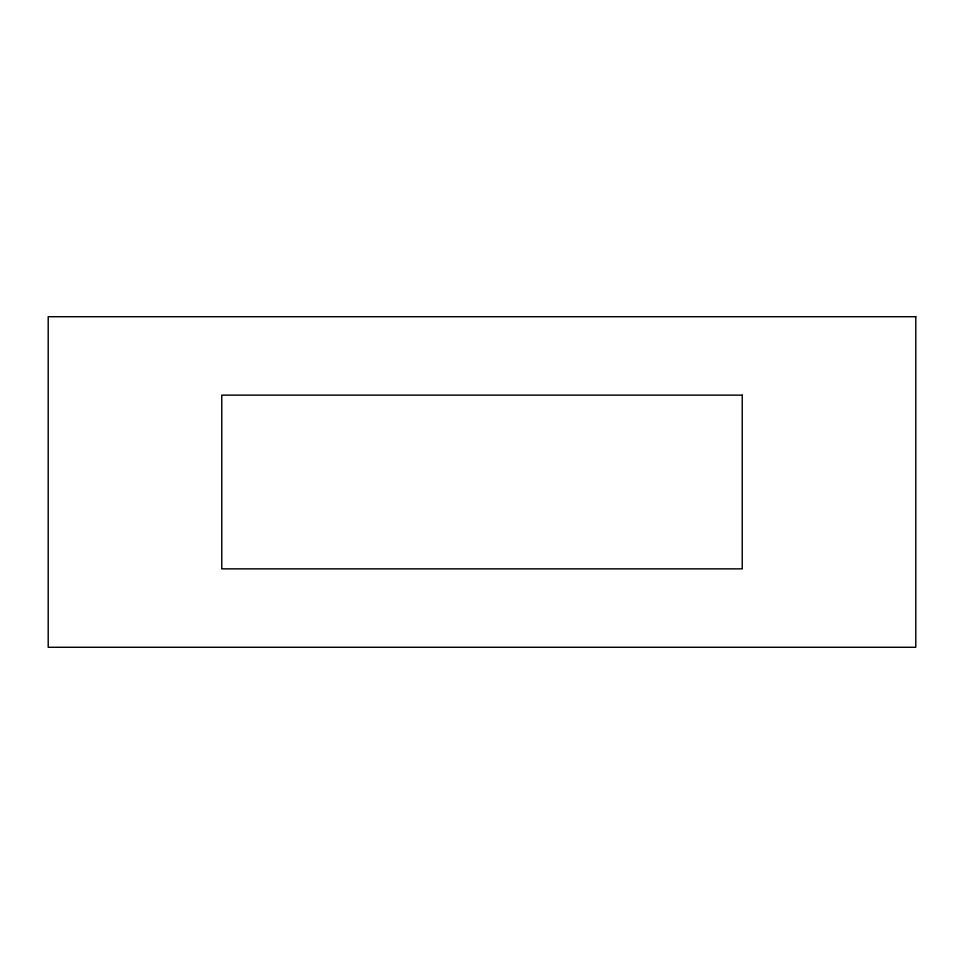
<?xml version="1.0" encoding="UTF-8"?>
<svg xmlns="http://www.w3.org/2000/svg" width="964" height="964" viewBox="0 0 964 964"><rect width="100%" height="100%" fill="white"/><g stroke="black" fill="none" stroke-linecap="round" stroke-linejoin="round"><path stroke-width="1.45" d="M915.8 316.722L48.2 316.722L48.2 647.278L915.8 647.278L915.8 316.722M742.232 395.144L221.768 395.144L221.768 568.856L742.232 568.856L742.232 395.144"/></g></svg>
